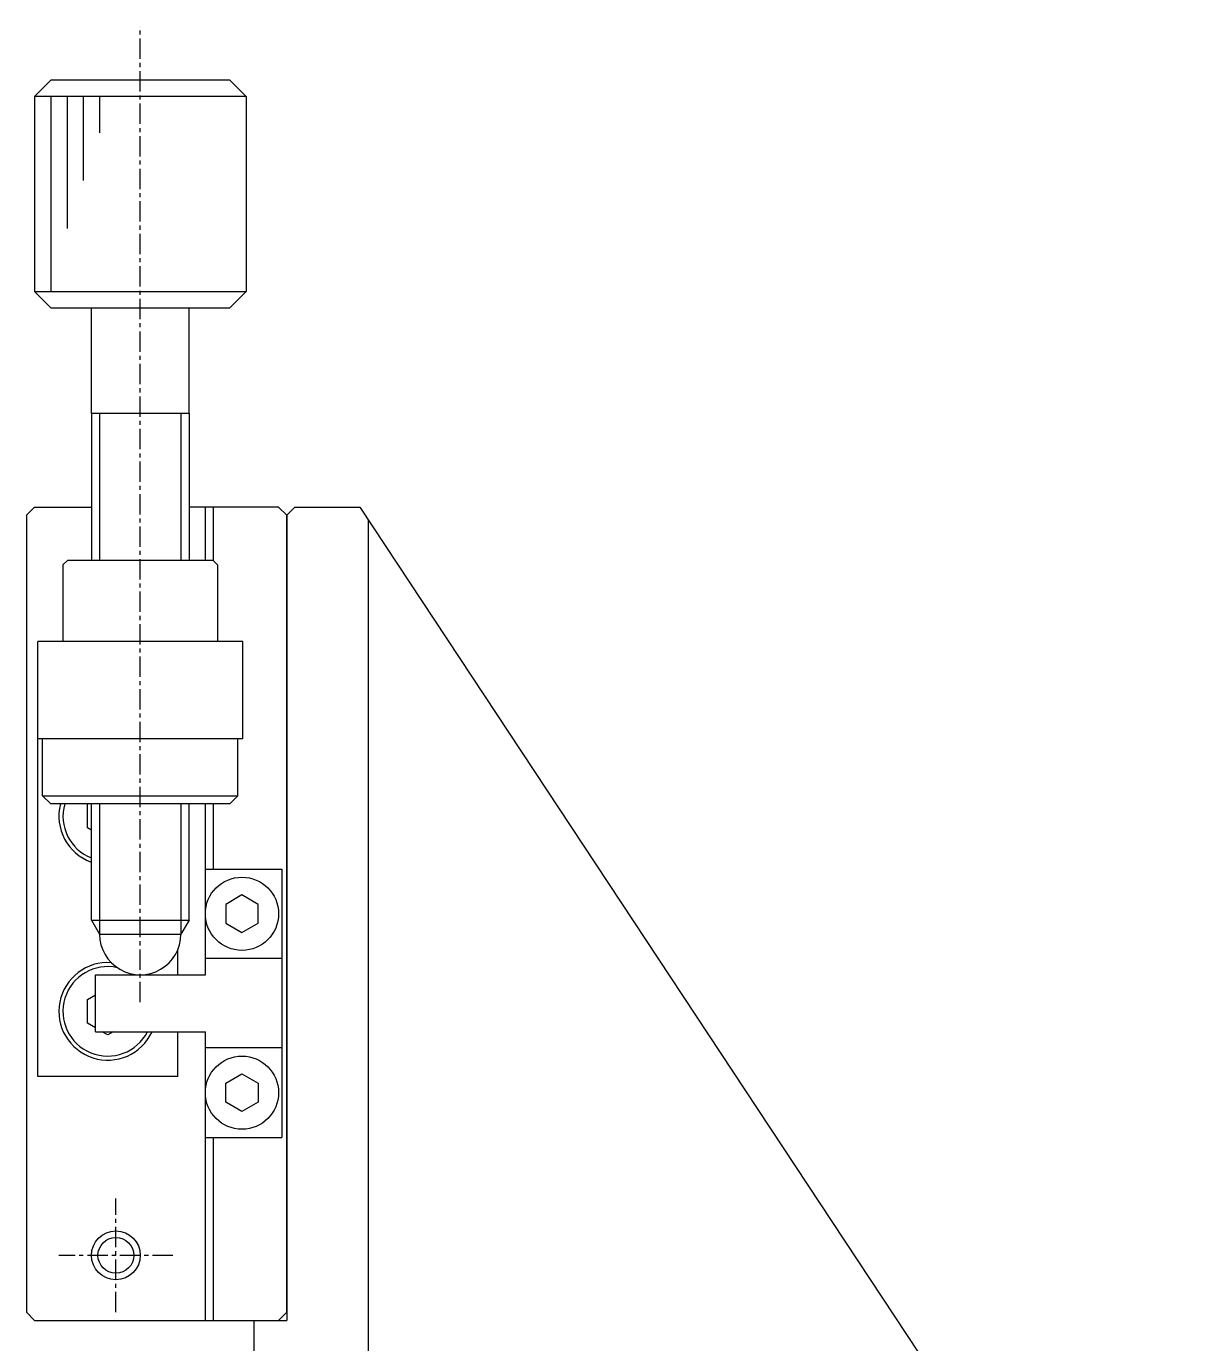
# Model space of a CAD drawing. Extents: x 404 to 637, y 23 to 215.
# Drawn here: x 549.1 to 620.1, y 133.6 to 214.6 of the extents above; entities that cross this region are included whole.
import ezdxf

# ---------------------------------------------------------------- set-up
doc = ezdxf.new("R2010")
doc.units = 0
doc.linetypes.add('CENTER', pattern=[2, 1.25, -0.25, 0.25, -0.25])
doc.layers.get('0').update_dxf_attribs({"linetype": 'CONTINUOUS'})
doc.layers.add('CENTER', color=1, linetype='CENTER')

msp = doc.modelspace()

# ---------------------------------------------------------------- linework, layer by layer
at = {"color": 7, "linetype": 'CONTINUOUS'}
for p, q in [((550.599, 211.267), (549.599, 210.267)), ((561.599, 211.267), (550.599, 211.267)), ((561.599, 211.267), (562.599, 210.267)), ((549.599, 210.267), (549.599, 198.267)), ((562.599, 210.267), (549.599, 210.267)), ((562.599, 210.267), (562.599, 198.267)), ((550.599, 197.267), (549.599, 198.267)), ((549.599, 198.267), (562.599, 198.267)), ((561.599, 197.267), (562.599, 198.267)), ((550.599, 197.267), (561.599, 197.267)), ((553.099, 190.767), (553.099, 197.267)), ((559.099, 190.767), (559.099, 197.267)), ((559.099, 190.767), (553.099, 190.767)), ((553.099, 190.767), (553.099, 181.767)), ((559.099, 190.767), (559.099, 181.767)), ((549.099, 184.517), (549.599, 185.017)), ((549.599, 185.017), (553.099, 185.017)), ((564.599, 185.017), (559.099, 185.017)), ((560.099, 181.767), (560.099, 185.017)), ((560.599, 181.717), (560.599, 185.017)), ((565.099, 184.517), (564.599, 185.017)), ((565.099, 184.517), (564.599, 185.017)), ((565.099, 184.517), (564.599, 185.017)), ((565.099, 184.517), (565.599, 185.017)), ((565.599, 185.017), (569.599, 185.017)), ((569.599, 185.017), (620.099, 108.575)), ((549.099, 184.517), (549.099, 135.517)), ((565.099, 184.517), (565.099, 170.017)), ((565.099, 184.517), (565.099, 135.017)), ((565.099, 135.517), (565.099, 184.517)), ((570.099, 184.26), (570.099, 110.017)), ((551.649, 181.767), (551.349, 181.467)), ((551.349, 181.467), (551.349, 176.767)), ((551.649, 181.767), (560.549, 181.767)), ((560.549, 181.767), (560.849, 181.467)), ((560.849, 181.467), (560.849, 176.767)), ((562.399, 176.767), (549.799, 176.767)), ((549.799, 150.017), (549.799, 176.767)), ((562.399, 170.767), (562.399, 176.767)), ((562.399, 170.767), (549.799, 170.767)), ((550.099, 167.267), (550.099, 170.767)), ((562.099, 167.267), (562.099, 170.767)), ((550.599, 166.767), (550.099, 167.267)), ((550.099, 167.267), (562.099, 167.267)), ((561.599, 166.767), (562.099, 167.267)), ((561.599, 166.767), (550.599, 166.767)), ((552.849, 166.739), (552.898, 166.767)), ((552.849, 165.295), (552.849, 166.739)), ((553.099, 159.633), (553.099, 166.767)), ((559.099, 159.633), (559.099, 166.767)), ((560.099, 162.767), (560.099, 166.767)), ((560.099, 162.767), (560.099, 166.767)), ((560.599, 162.767), (560.599, 166.767)), ((560.599, 162.767), (560.599, 166.767)), ((553.099, 165.151), (552.849, 165.295)), ((560.099, 156.267), (560.099, 162.767)), ((560.099, 162.767), (564.799, 162.767)), ((564.799, 162.767), (564.799, 146.267)), ((562.349, 161.172), (561.349, 160.594)), ((563.349, 160.594), (562.349, 161.172)), ((561.349, 160.594), (561.349, 159.44)), ((563.349, 159.44), (563.349, 160.594)), ((553.099, 159.633), (553.599, 158.767)), ((553.099, 159.633), (559.099, 159.633)), ((559.099, 159.633), (558.599, 158.767)), ((553.599, 158.767), (558.599, 158.767)), ((561.349, 159.44), (562.349, 158.862)), ((562.349, 158.862), (563.349, 159.44)), ((558.399, 156.267), (558.399, 157.787)), ((564.799, 157.267), (560.099, 157.267)), ((553.349, 152.767), (553.349, 156.267)), ((553.349, 156.267), (560.099, 156.267)), ((552.849, 154.739), (553.349, 155.027)), ((552.849, 153.295), (552.849, 154.739)), ((553.349, 153.007), (552.849, 153.295)), ((553.349, 152.767), (560.099, 152.767)), ((554.099, 152.573), (553.764, 152.767)), ((554.434, 152.767), (554.099, 152.573)), ((558.399, 150.017), (558.399, 152.767)), ((560.099, 146.267), (560.099, 152.767)), ((564.799, 151.767), (560.099, 151.767)), ((558.399, 150.017), (549.799, 150.017)), ((561.349, 149.594), (562.349, 150.172)), ((562.349, 150.172), (563.349, 149.594)), ((561.349, 148.44), (561.349, 149.594)), ((563.349, 149.594), (563.349, 148.44)), ((562.349, 147.862), (561.349, 148.44)), ((563.349, 148.44), (562.349, 147.862)), ((560.099, 146.267), (564.799, 146.267)), ((560.099, 135.017), (560.099, 146.267)), ((560.599, 135.017), (560.599, 146.267)), ((549.099, 135.517), (549.599, 135.017)), ((565.099, 135.517), (564.599, 135.017)), ((564.599, 135.017), (565.099, 135.517)), ((549.599, 135.017), (565.099, 135.017)), ((563.099, 105.517), (563.099, 135.017))]:
    msp.add_line(p, q, dxfattribs=at)
at = {"color": 3, "linetype": 'CONTINUOUS'}
for p, q in [((550.599, 210.267), (550.599, 198.267)), ((551.599, 210.267), (551.599, 202.151)), ((552.599, 210.267), (552.599, 205.096)), ((553.599, 210.267), (553.599, 208.033)), ((553.599, 190.767), (553.599, 181.767)), ((558.599, 190.767), (558.599, 181.767)), ((553.599, 166.767), (553.599, 158.767)), ((558.599, 166.767), (558.599, 158.767))]:
    msp.add_line(p, q, dxfattribs=at)
at = {"color": 7, "linetype": 'CONTINUOUS'}
for centre, radius in [((562.349, 160.017), 2.25), ((562.349, 149.017), 2.25), ((554.599, 139.017), 1.1)]:
    msp.add_circle(centre, radius, dxfattribs=at)
at = {"color": 3, "linetype": 'CONTINUOUS'}
msp.add_circle((554.599, 139.017), 1.5, dxfattribs=at)
at = {"color": 7, "linetype": 'CONTINUOUS'}
for centre, radius, start, end in [((554.099, 166.017), 3, 165.5225, 250.5288), ((554.099, 166.017), 2.75, 164.17339, 248.67633), ((556.099, 158.767), 2.5, 179.99998, 0), ((554.099, 154.017), 3, 85.74091, 335.37563), ((554.099, 154.017), 2.75, 77.62965, 332.96425)]:
    msp.add_arc(centre, radius, start, end, dxfattribs=at)
at = {"layer": 'CENTER', "color": 1, "linetype": 'CENTER'}
for p, q in [((556.099, 154.575), (556.099, 214.577)), ((554.599, 135.517), (554.599, 142.517)), ((558.099, 139.017), (551.099, 139.017))]:
    msp.add_line(p, q, dxfattribs=at)

doc.saveas('drawing.dxf')
